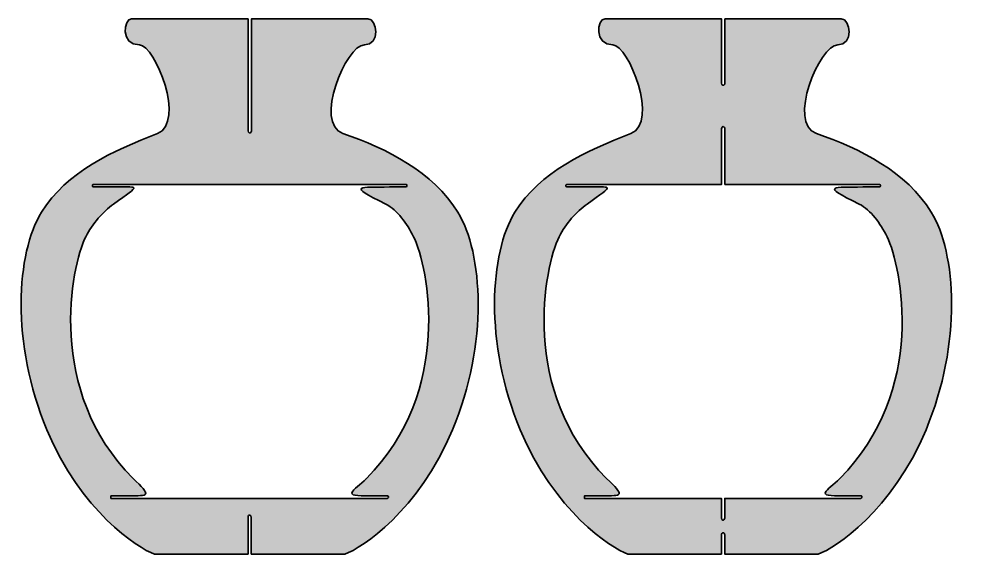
# Model space of a CAD drawing. Header units: inches. Extents: x -3.5 to 26.9, y -12.5 to 13.2.
# Drawn here: x 9.34 to 21.47, y 0.01 to 6.89 of the extents above; entities that cross this region are included whole.
import ezdxf

# ---------------------------------------------------------------- set-up
doc = ezdxf.new("R2010")
doc.units = ezdxf.units.IN
doc.header["$MEASUREMENT"] = 0
doc.layers.add('Bouquet Lantern - Floral Panels', color=7, linetype='Continuous', lineweight=0)

msp = doc.modelspace()

# ---------------------------------------------------------------- hatches: boundary and pattern name
at = {"layer": 'Bouquet Lantern - Floral Panels', "true_color": 0x02b2b0, "transparency": 33554687}
h = msp.add_hatch(color=134, dxfattribs=at)
h.dxf.hatch_style = 2
edge = h.paths.add_edge_path()
edge.add_spline(control_points=[(13.811, 0.98), (13.651, 0.816), (13.457, 0.748), (13.873, 0.756), (13.873, 0.756), (14.083, 0.756), (14.083, 0.756), (14.09, 0.756), (14.095, 0.749), (14.095, 0.741), (14.095, 0.731), (14.089, 0.724), (14.082, 0.724), (14.082, 0.724), (10.527, 0.724), (10.527, 0.724), (10.527, 0.724), (10.527, 0.756), (10.527, 0.756), (10.527, 0.756), (10.749, 0.756), (10.749, 0.756), (11.024, 0.756), (11.049, 0.752), (10.811, 0.98), (9.688, 2.108), (10.013, 3.698), (10.203, 4.085), (10.288, 4.262), (10.425, 4.401), (10.561, 4.506), (10.927, 4.769), (10.904, 4.724), (10.513, 4.725), (10.513, 4.725), (10.301, 4.725), (10.301, 4.725), (10.294, 4.725), (10.288, 4.732), (10.288, 4.741), (10.288, 4.741), (10.288, 4.742), (10.288, 4.742), (10.288, 4.75), (10.293, 4.757), (10.3, 4.757), (10.3, 4.757), (14.32, 4.757), (14.32, 4.757), (14.327, 4.757), (14.332, 4.751), (14.332, 4.742), (14.332, 4.742), (14.332, 4.741), (14.332, 4.741), (14.332, 4.732), (14.326, 4.725), (14.319, 4.725), (14.319, 4.725), (14.107, 4.725), (14.107, 4.725), (13.733, 4.719), (13.541, 4.757), (14.059, 4.506), (14.21, 4.423), (14.332, 4.261), (14.417, 4.085), (14.607, 3.698), (14.932, 2.108), (13.811, 0.98), (13.811, 0.98), (13.811, 0.98), (13.811, 0.98), (13.811, 0.98), (13.811, 0.98), (13.811, 0.98)], knot_values=[0, 0, 0, 0, 1, 1, 1, 2, 2, 2, 3, 3, 3, 4, 4, 4, 5, 5, 5, 6, 6, 6, 7, 7, 7, 8, 8, 8, 9, 9, 9, 10, 10, 10, 11, 11, 11, 12, 12, 12, 13, 13, 13, 14, 14, 14, 15, 15, 15, 16, 16, 16, 17, 17, 17, 18, 18, 18, 19, 19, 19, 20, 20, 20, 21, 21, 21, 22, 22, 22, 23, 23, 23, 24, 24, 24, 25, 25, 25, 25], degree=3, periodic=0)
edge = h.paths.add_edge_path()
edge.add_spline(control_points=[(14.986, 4.401), (14.665, 4.921), (14.075, 5.217), (13.509, 5.412), (13.131, 5.542), (13.546, 6.55), (13.785, 6.55), (13.992, 6.55), (13.951, 6.885), (13.829, 6.885), (13.829, 6.885), (12.332, 6.885), (12.332, 6.885), (12.332, 6.885), (12.332, 5.446), (12.332, 5.446), (12.33, 5.428), (12.322, 5.415), (12.307, 5.418), (12.296, 5.42), (12.292, 5.432), (12.29, 5.446), (12.29, 5.446), (12.29, 6.885), (12.29, 6.885), (12.29, 6.885), (10.793, 6.885), (10.793, 6.885), (10.687, 6.885), (10.647, 6.55), (10.893, 6.55), (11.096, 6.55), (11.49, 5.556), (11.124, 5.412), (10.558, 5.19), (9.955, 4.921), (9.634, 4.401), (9.312, 3.882), (9.237, 2.717), (9.702, 1.606), (10.138, 0.564), (10.865, 0.087), (11.087, 0.007), (11.087, 0.007), (12.289, 0.007), (12.289, 0.007), (12.289, 0.007), (12.289, 0.48), (12.289, 0.48), (12.291, 0.498), (12.299, 0.511), (12.313, 0.508), (12.325, 0.506), (12.329, 0.494), (12.331, 0.48), (12.331, 0.48), (12.331, 0.007), (12.331, 0.007), (12.331, 0.007), (13.533, 0.007), (13.533, 0.007), (13.756, 0.087), (14.482, 0.564), (14.918, 1.606), (15.383, 2.715), (15.307, 3.882), (14.986, 4.401), (14.986, 4.401), (14.986, 4.401), (14.986, 4.401), (14.986, 4.401), (14.986, 4.401), (14.986, 4.401)], knot_values=[0, 0, 0, 0, 1, 1, 1, 2, 2, 2, 3, 3, 3, 4, 4, 4, 5, 5, 5, 6, 6, 6, 7, 7, 7, 8, 8, 8, 9, 9, 9, 10, 10, 10, 11, 11, 11, 12, 12, 12, 13, 13, 13, 14, 14, 14, 15, 15, 15, 16, 16, 16, 17, 17, 17, 18, 18, 18, 19, 19, 19, 20, 20, 20, 21, 21, 21, 22, 22, 22, 23, 23, 23, 24, 24, 24, 24], degree=3, periodic=0)
h = msp.add_hatch(color=134, dxfattribs=at)
h.dxf.hatch_style = 2
edge = h.paths.add_edge_path()
edge.add_spline(control_points=[(19.896, 0.98), (19.735, 0.816), (19.541, 0.748), (19.957, 0.756), (19.957, 0.756), (20.168, 0.756), (20.168, 0.756), (20.175, 0.756), (20.18, 0.749), (20.18, 0.741), (20.18, 0.731), (20.174, 0.724), (20.166, 0.724), (20.166, 0.724), (18.416, 0.724), (18.416, 0.724), (18.416, 0.724), (18.416, 0.473), (18.416, 0.473), (18.414, 0.454), (18.406, 0.442), (18.391, 0.444), (18.38, 0.446), (18.376, 0.458), (18.374, 0.473), (18.374, 0.473), (18.374, 0.724), (18.374, 0.724), (18.374, 0.724), (16.612, 0.724), (16.612, 0.724), (16.612, 0.724), (16.612, 0.756), (16.612, 0.756), (16.612, 0.756), (16.834, 0.756), (16.834, 0.756), (17.109, 0.756), (17.134, 0.752), (16.896, 0.98), (15.773, 2.108), (16.098, 3.698), (16.287, 4.085), (16.373, 4.262), (16.51, 4.401), (16.646, 4.506), (17.012, 4.769), (16.989, 4.724), (16.597, 4.725), (16.597, 4.725), (16.386, 4.725), (16.386, 4.725), (16.379, 4.725), (16.373, 4.732), (16.373, 4.741), (16.373, 4.741), (16.373, 4.742), (16.373, 4.742), (16.373, 4.75), (16.378, 4.757), (16.385, 4.757), (16.385, 4.757), (18.376, 4.757), (18.376, 4.757), (18.376, 4.757), (18.376, 5.471), (18.376, 5.471), (18.378, 5.49), (18.383, 5.502), (18.397, 5.5), (18.409, 5.498), (18.416, 5.486), (18.418, 5.471), (18.418, 5.471), (18.418, 4.757), (18.418, 4.757), (18.418, 4.757), (20.405, 4.757), (20.405, 4.757), (20.411, 4.757), (20.416, 4.751), (20.416, 4.742), (20.416, 4.742), (20.416, 4.741), (20.416, 4.741), (20.416, 4.732), (20.411, 4.725), (20.404, 4.725), (20.404, 4.725), (20.192, 4.725), (20.192, 4.725), (19.818, 4.719), (19.626, 4.757), (20.144, 4.506), (20.295, 4.423), (20.416, 4.261), (20.502, 4.085), (20.691, 3.698), (21.017, 2.108), (19.896, 0.98), (19.896, 0.98), (19.896, 0.98), (19.896, 0.98), (19.896, 0.98), (19.896, 0.98), (19.896, 0.98)], knot_values=[0, 0, 0, 0, 1, 1, 1, 2, 2, 2, 3, 3, 3, 4, 4, 4, 5, 5, 5, 6, 6, 6, 7, 7, 7, 8, 8, 8, 9, 9, 9, 10, 10, 10, 11, 11, 11, 12, 12, 12, 13, 13, 13, 14, 14, 14, 15, 15, 15, 16, 16, 16, 17, 17, 17, 18, 18, 18, 19, 19, 19, 20, 20, 20, 21, 21, 21, 22, 22, 22, 23, 23, 23, 24, 24, 24, 25, 25, 25, 26, 26, 26, 27, 27, 27, 28, 28, 28, 29, 29, 29, 30, 30, 30, 31, 31, 31, 32, 32, 32, 33, 33, 33, 34, 34, 34, 35, 35, 35, 35], degree=3, periodic=0)
edge = h.paths.add_edge_path()
edge.add_spline(control_points=[(21.071, 4.401), (20.75, 4.921), (20.16, 5.217), (19.594, 5.412), (19.216, 5.542), (19.631, 6.55), (19.87, 6.55), (20.076, 6.55), (20.035, 6.885), (19.914, 6.885), (19.914, 6.885), (18.418, 6.885), (18.418, 6.885), (18.418, 6.885), (18.418, 6.06), (18.418, 6.06), (18.416, 6.042), (18.407, 6.029), (18.393, 6.032), (18.381, 6.034), (18.377, 6.046), (18.376, 6.06), (18.376, 6.06), (18.376, 6.885), (18.376, 6.885), (18.376, 6.885), (16.878, 6.885), (16.878, 6.885), (16.772, 6.885), (16.732, 6.55), (16.978, 6.55), (17.181, 6.55), (17.574, 5.556), (17.209, 5.412), (16.643, 5.19), (16.04, 4.921), (15.719, 4.401), (15.397, 3.882), (15.321, 2.717), (15.787, 1.606), (16.223, 0.564), (16.95, 0.087), (17.172, 0.007), (17.172, 0.007), (18.374, 0.007), (18.374, 0.007), (18.374, 0.007), (18.374, 0.254), (18.374, 0.254), (18.374, 0.267), (18.384, 0.283), (18.396, 0.283), (18.409, 0.283), (18.416, 0.264), (18.416, 0.254), (18.416, 0.254), (18.416, 0.007), (18.416, 0.007), (18.416, 0.007), (19.618, 0.007), (19.618, 0.007), (19.84, 0.087), (20.567, 0.564), (21.003, 1.606), (21.467, 2.715), (21.392, 3.882), (21.071, 4.401), (21.071, 4.401), (21.071, 4.401), (21.071, 4.401), (21.071, 4.401), (21.071, 4.401), (21.071, 4.401)], knot_values=[0, 0, 0, 0, 1, 1, 1, 2, 2, 2, 3, 3, 3, 4, 4, 4, 5, 5, 5, 6, 6, 6, 7, 7, 7, 8, 8, 8, 9, 9, 9, 10, 10, 10, 11, 11, 11, 12, 12, 12, 13, 13, 13, 14, 14, 14, 15, 15, 15, 16, 16, 16, 17, 17, 17, 18, 18, 18, 19, 19, 19, 20, 20, 20, 21, 21, 21, 22, 22, 22, 23, 23, 23, 24, 24, 24, 24], degree=3, periodic=0)

# ---------------------------------------------------------------- linework, layer by layer
at = {"layer": 'Bouquet Lantern - Floral Panels', "color": 250, "lineweight": 35, "true_color": 0x231f20}
for points, knots in [([(14.986, 4.401), (14.665, 4.921), (14.075, 5.217), (13.509, 5.412), (13.131, 5.542), (13.546, 6.55), (13.785, 6.55), (13.992, 6.55), (13.951, 6.885), (13.829, 6.885), (13.829, 6.885), (12.332, 6.885), (12.332, 6.885), (12.332, 6.885), (12.332, 5.446), (12.332, 5.446), (12.33, 5.428), (12.322, 5.415), (12.307, 5.418), (12.296, 5.42), (12.292, 5.432), (12.29, 5.446), (12.29, 5.446), (12.29, 6.885), (12.29, 6.885), (12.29, 6.885), (10.793, 6.885), (10.793, 6.885), (10.687, 6.885), (10.647, 6.55), (10.893, 6.55), (11.096, 6.55), (11.49, 5.556), (11.124, 5.412), (10.558, 5.19), (9.955, 4.921), (9.634, 4.401), (9.312, 3.882), (9.237, 2.717), (9.702, 1.606), (10.138, 0.564), (10.865, 0.087), (11.087, 0.007), (11.087, 0.007), (12.289, 0.007), (12.289, 0.007), (12.289, 0.007), (12.289, 0.48), (12.289, 0.48), (12.291, 0.498), (12.299, 0.511), (12.313, 0.508), (12.325, 0.506), (12.329, 0.494), (12.331, 0.48), (12.331, 0.48), (12.331, 0.007), (12.331, 0.007), (12.331, 0.007), (13.533, 0.007), (13.533, 0.007), (13.756, 0.087), (14.482, 0.564), (14.918, 1.606), (15.383, 2.715), (15.307, 3.882), (14.986, 4.401), (14.986, 4.401), (14.986, 4.401), (14.986, 4.401), (14.986, 4.401), (14.986, 4.401), (14.986, 4.401)], [0, 0, 0, 0, 1, 1, 1, 2, 2, 2, 3, 3, 3, 4, 4, 4, 5, 5, 5, 6, 6, 6, 7, 7, 7, 8, 8, 8, 9, 9, 9, 10, 10, 10, 11, 11, 11, 12, 12, 12, 13, 13, 13, 14, 14, 14, 15, 15, 15, 16, 16, 16, 17, 17, 17, 18, 18, 18, 19, 19, 19, 20, 20, 20, 21, 21, 21, 22, 22, 22, 23, 23, 23, 24, 24, 24, 24]), ([(21.071, 4.401), (20.75, 4.921), (20.16, 5.217), (19.594, 5.412), (19.216, 5.542), (19.631, 6.55), (19.87, 6.55), (20.076, 6.55), (20.035, 6.885), (19.914, 6.885), (19.914, 6.885), (18.418, 6.885), (18.418, 6.885), (18.418, 6.885), (18.418, 6.06), (18.418, 6.06), (18.416, 6.042), (18.407, 6.029), (18.393, 6.032), (18.381, 6.034), (18.377, 6.046), (18.376, 6.06), (18.376, 6.06), (18.376, 6.885), (18.376, 6.885), (18.376, 6.885), (16.878, 6.885), (16.878, 6.885), (16.772, 6.885), (16.732, 6.55), (16.978, 6.55), (17.181, 6.55), (17.574, 5.556), (17.209, 5.412), (16.643, 5.19), (16.04, 4.921), (15.719, 4.401), (15.397, 3.882), (15.321, 2.717), (15.787, 1.606), (16.223, 0.564), (16.95, 0.087), (17.172, 0.007), (17.172, 0.007), (18.374, 0.007), (18.374, 0.007), (18.374, 0.007), (18.374, 0.254), (18.374, 0.254), (18.374, 0.267), (18.384, 0.283), (18.396, 0.283), (18.409, 0.283), (18.416, 0.264), (18.416, 0.254), (18.416, 0.254), (18.416, 0.007), (18.416, 0.007), (18.416, 0.007), (19.618, 0.007), (19.618, 0.007), (19.84, 0.087), (20.567, 0.564), (21.003, 1.606), (21.467, 2.715), (21.392, 3.882), (21.071, 4.401), (21.071, 4.401), (21.071, 4.401), (21.071, 4.401), (21.071, 4.401), (21.071, 4.401), (21.071, 4.401)], [0, 0, 0, 0, 1, 1, 1, 2, 2, 2, 3, 3, 3, 4, 4, 4, 5, 5, 5, 6, 6, 6, 7, 7, 7, 8, 8, 8, 9, 9, 9, 10, 10, 10, 11, 11, 11, 12, 12, 12, 13, 13, 13, 14, 14, 14, 15, 15, 15, 16, 16, 16, 17, 17, 17, 18, 18, 18, 19, 19, 19, 20, 20, 20, 21, 21, 21, 22, 22, 22, 23, 23, 23, 24, 24, 24, 24]), ([(19.896, 0.98), (19.735, 0.816), (19.541, 0.748), (19.957, 0.756), (19.957, 0.756), (20.168, 0.756), (20.168, 0.756), (20.175, 0.756), (20.18, 0.749), (20.18, 0.741), (20.18, 0.731), (20.174, 0.724), (20.166, 0.724), (20.166, 0.724), (18.416, 0.724), (18.416, 0.724), (18.416, 0.724), (18.416, 0.473), (18.416, 0.473), (18.414, 0.454), (18.406, 0.442), (18.391, 0.444), (18.38, 0.446), (18.376, 0.458), (18.374, 0.473), (18.374, 0.473), (18.374, 0.724), (18.374, 0.724), (18.374, 0.724), (16.612, 0.724), (16.612, 0.724), (16.612, 0.724), (16.612, 0.756), (16.612, 0.756), (16.612, 0.756), (16.834, 0.756), (16.834, 0.756), (17.109, 0.756), (17.134, 0.752), (16.896, 0.98), (15.773, 2.108), (16.098, 3.698), (16.287, 4.085), (16.373, 4.262), (16.51, 4.401), (16.646, 4.506), (17.012, 4.769), (16.989, 4.724), (16.597, 4.725), (16.597, 4.725), (16.386, 4.725), (16.386, 4.725), (16.379, 4.725), (16.373, 4.732), (16.373, 4.741), (16.373, 4.741), (16.373, 4.742), (16.373, 4.742), (16.373, 4.75), (16.378, 4.757), (16.385, 4.757), (16.385, 4.757), (18.376, 4.757), (18.376, 4.757), (18.376, 4.757), (18.376, 5.471), (18.376, 5.471), (18.378, 5.49), (18.383, 5.502), (18.397, 5.5), (18.409, 5.498), (18.416, 5.486), (18.418, 5.471), (18.418, 5.471), (18.418, 4.757), (18.418, 4.757), (18.418, 4.757), (20.405, 4.757), (20.405, 4.757), (20.411, 4.757), (20.416, 4.751), (20.416, 4.742), (20.416, 4.742), (20.416, 4.741), (20.416, 4.741), (20.416, 4.732), (20.411, 4.725), (20.404, 4.725), (20.404, 4.725), (20.192, 4.725), (20.192, 4.725), (19.818, 4.719), (19.626, 4.757), (20.144, 4.506), (20.295, 4.423), (20.416, 4.261), (20.502, 4.085), (20.691, 3.698), (21.017, 2.108), (19.896, 0.98), (19.896, 0.98), (19.896, 0.98), (19.896, 0.98), (19.896, 0.98), (19.896, 0.98), (19.896, 0.98)], [0, 0, 0, 0, 1, 1, 1, 2, 2, 2, 3, 3, 3, 4, 4, 4, 5, 5, 5, 6, 6, 6, 7, 7, 7, 8, 8, 8, 9, 9, 9, 10, 10, 10, 11, 11, 11, 12, 12, 12, 13, 13, 13, 14, 14, 14, 15, 15, 15, 16, 16, 16, 17, 17, 17, 18, 18, 18, 19, 19, 19, 20, 20, 20, 21, 21, 21, 22, 22, 22, 23, 23, 23, 24, 24, 24, 25, 25, 25, 26, 26, 26, 27, 27, 27, 28, 28, 28, 29, 29, 29, 30, 30, 30, 31, 31, 31, 32, 32, 32, 33, 33, 33, 34, 34, 34, 35, 35, 35, 35]), ([(13.811, 0.98), (13.651, 0.816), (13.457, 0.748), (13.873, 0.756), (13.873, 0.756), (14.083, 0.756), (14.083, 0.756), (14.09, 0.756), (14.095, 0.749), (14.095, 0.741), (14.095, 0.731), (14.089, 0.724), (14.082, 0.724), (14.082, 0.724), (10.527, 0.724), (10.527, 0.724), (10.527, 0.724), (10.527, 0.756), (10.527, 0.756), (10.527, 0.756), (10.749, 0.756), (10.749, 0.756), (11.024, 0.756), (11.049, 0.752), (10.811, 0.98), (9.688, 2.108), (10.013, 3.698), (10.203, 4.085), (10.288, 4.262), (10.425, 4.401), (10.561, 4.506), (10.927, 4.769), (10.904, 4.724), (10.513, 4.725), (10.513, 4.725), (10.301, 4.725), (10.301, 4.725), (10.294, 4.725), (10.288, 4.732), (10.288, 4.741), (10.288, 4.741), (10.288, 4.742), (10.288, 4.742), (10.288, 4.75), (10.293, 4.757), (10.3, 4.757), (10.3, 4.757), (14.32, 4.757), (14.32, 4.757), (14.327, 4.757), (14.332, 4.751), (14.332, 4.742), (14.332, 4.742), (14.332, 4.741), (14.332, 4.741), (14.332, 4.732), (14.326, 4.725), (14.319, 4.725), (14.319, 4.725), (14.107, 4.725), (14.107, 4.725), (13.733, 4.719), (13.541, 4.757), (14.059, 4.506), (14.21, 4.423), (14.332, 4.261), (14.417, 4.085), (14.607, 3.698), (14.932, 2.108), (13.811, 0.98), (13.811, 0.98), (13.811, 0.98), (13.811, 0.98), (13.811, 0.98), (13.811, 0.98), (13.811, 0.98)], [0, 0, 0, 0, 1, 1, 1, 2, 2, 2, 3, 3, 3, 4, 4, 4, 5, 5, 5, 6, 6, 6, 7, 7, 7, 8, 8, 8, 9, 9, 9, 10, 10, 10, 11, 11, 11, 12, 12, 12, 13, 13, 13, 14, 14, 14, 15, 15, 15, 16, 16, 16, 17, 17, 17, 18, 18, 18, 19, 19, 19, 20, 20, 20, 21, 21, 21, 22, 22, 22, 23, 23, 23, 24, 24, 24, 25, 25, 25, 25])]:
    msp.add_open_spline(points, degree=3, knots=knots, dxfattribs=at)

doc.saveas('drawing.dxf')
